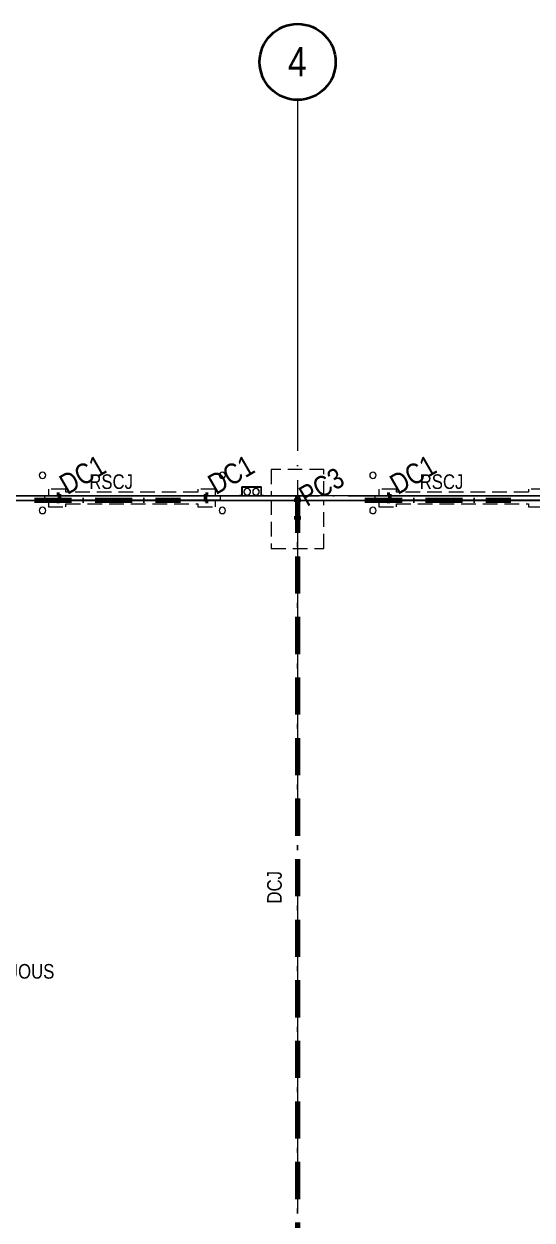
# Model space of a CAD drawing. Header units: millimetres. Extents: x 1606 to 178479, y -4237 to 231581.
# Drawn here: x 62285 to 79664, y 190690 to 231581 of the extents above; entities that cross this region are included whole.
import ezdxf

# ---------------------------------------------------------------- set-up
doc = ezdxf.new("R2010")
doc.units = ezdxf.units.MM
for name, pattern in [('_SGE_Grid Line', [13000, 12000, -500, 0, -500]), ('_SGE_Hidden', [740, 500, -240]), ('Dash Dot', [2070, 1270, -400, 0, -400])]:
    doc.linetypes.add(name, pattern=pattern)
for name, color, linetype, lineweight in [('0-1', 7, 'Continuous', 5), ('A-COLS-1', 9, 'Continuous', 9), ('A-COLS-2', 52, 'Continuous', 9), ('A-DETL-2', 90, 'Dash Dot', 70), ('A-GENM-1', 9, 'Continuous', 9), ('A-WALL-1', 253, 'Continuous', 18), ('A-WALL-2', 9, 'Continuous', 9), ('A-WALL-3', 113, 'Continuous', 20), ('G-ANNO-TEXT-1', 7, 'Continuous', 25), ('P-SANR-FIXT-1', 9, 'Continuous', 9), ('S-BEAM-1', 7, '_SGE_Hidden', 18), ('S-COLS', 52, 'Continuous', 18), ('S-COLS-IDEN-1', 171, 'Continuous', 35), ('S-COLS-SYMB', 171, 'Continuous', 50), ('S-FNDN-1', 32, '_SGE_Hidden', 18), ('S-GRID-1', 1, '_SGE_Grid Line', 13), ('S-GRID-IDEN', 1, 'Continuous', 35), ('S-GRID-IDEN-1', 1, 'Continuous', 50)]:
    doc.layers.add(name, color=color, linetype=linetype, lineweight=lineweight)
doc.styles.add('Arial Narrow_2', font='ARIALN.TTF', dxfattribs={"height": 1000})
doc.styles.add('Arial Narrow_3', font='ARIALN.TTF', dxfattribs={"height": 500})
doc.styles.add('Arial Narrow_4', font='ARIALN.TTF', dxfattribs={"height": 700})

# ---------------------------------------------------------------- blocks, each defined once
blk = doc.blocks.new('WYA_CO_BOLLARD1 - 220ø x 1200h 2-7811160-WAREHOUSE SLAB PLAN')
at = {"layer": 'A-COLS-2'}
for start, end in [(360, 180), (0, 180), (180, 360), (180, 360)]:
    blk.add_arc((0, 0), 110, start, end, dxfattribs=at)
blk = doc.blocks.new('WYA_RO_Double Downpipe Guard_Square _ Circular_Adj Depth - 225 SQ-9159859-WAREHOUSE SLAB PLAN')
at = {"layer": 'P-SANR-FIXT-1'}
for p, q in [((-331, 6), (-411, 6)), ((-411, 6), (-411, 0)), ((-411, 0), (-411, 6)), ((-411, 6), (-331, 6)), ((331, 306), (-331, 306)), ((-331, 306), (-331, 6)), ((-331, 6), (-331, 306)), ((-331, 306), (331, 306)), ((-325, 0), (-325, 300)), ((-325, 300), (325, 300)), ((325, 300), (-325, 300)), ((-325, 300), (-325, 0)), ((325, 300), (325, 0)), ((325, 0), (325, 300)), ((331, 6), (331, 306)), ((331, 306), (331, 6)), ((411, 6), (331, 6)), ((331, 6), (411, 6)), ((411, 0), (411, 6)), ((411, 6), (411, 0)), ((-411, 0), (-325, 0)), ((-325, 0), (-411, 0)), ((325, 0), (411, 0)), ((411, 0), (325, 0))]:
    blk.add_line(p, q, dxfattribs=at)
blk = doc.blocks.new('WAREHOUSE MASS - WAREHOUSE MASS-9325044-WAREHOUSE SLAB PLAN')
at = {"layer": 'A-GENM-1'}
for p, q in [((114498, 59033), (18810, 59033)), ((22085, 59033), (114498, 59033))]:
    blk.add_line(p, q, dxfattribs=at)
blk = doc.blocks.new('23068_Challenger Spec EF_Central_v23_rvt-1-WAREHOUSE SLAB PLAN')
at = {"layer": 'A-GENM-1'}
for centre, radius, start, end in [((60220, 215588), 112, 90, 270), ((60220, 215588), 112, 163.318, 196.682), ((60220, 215588), 112, 158.0128, 161.2491), ((60220, 215588), 112, 198.7509, 201.9872), ((60220, 215588), 113, 146.5502, 158.0128), ((60220, 215588), 112, 201.9872, 213.4498), ((60220, 215588), 112, 140.4198, 146.5502), ((60220, 215588), 113, 213.4498, 219.5802), ((60220, 215588), 113, 129.5802, 140.4198), ((60220, 215588), 113, 219.5802, 230.4198), ((60220, 215588), 113, 123.4498, 129.5802), ((60220, 215588), 112, 230.4198, 236.5502), ((60220, 215588), 112, 111.9872, 123.4498), ((60220, 215588), 112, 109.3015, 111.9872), ((60220, 215588), 112, 107.2326, 108.7509), ((60220, 215588), 113, 90, 106.682), ((60220, 215588), 112, 270, 90), ((60220, 215588), 112, 73.318, 90), ((60220, 215588), 112, 68.0128, 70.6985), ((60220, 215588), 113, 56.5502, 68.0128), ((60220, 215588), 112, 50.4198, 56.5502), ((60220, 215588), 113, 303.4498, 309.5802), ((60220, 215588), 112, 39.5802, 50.4198), ((60220, 215588), 112, 309.5802, 320.4198), ((60220, 215588), 113, 33.4498, 39.5802), ((60220, 215588), 113, 320.4198, 326.5502), ((60220, 215588), 112, 21.9872, 33.4498), ((60220, 215588), 113, 326.5502, 338.0128), ((60220, 215588), 113, 17.2326, 21.9872), ((60220, 215588), 113, 338.0128, 340.6985), ((60220, 215588), 112, 343.318, 16.682), ((60520, 215588), 112, 90, 270), ((60520, 215588), 113, 163.318, 196.682), ((60520, 215588), 113, 158.0128, 161.2491), ((60520, 215588), 113, 198.7509, 201.9872), ((60520, 215588), 113, 146.5502, 158.0128), ((60520, 215588), 112, 201.9872, 213.4498), ((60520, 215588), 112, 140.4198, 146.5502), ((60520, 215588), 112, 213.4498, 219.5802), ((60520, 215588), 113, 129.5802, 140.4198), ((60520, 215588), 112, 219.5802, 230.4198), ((60520, 215588), 113, 123.4498, 129.5802), ((60520, 215588), 112, 230.4198, 236.5502), ((60520, 215588), 112, 111.9872, 123.4498), ((60520, 215588), 113, 109.3015, 111.9872), ((60520, 215588), 112, 107.2326, 108.7509), ((60520, 215588), 112, 90, 106.682), ((60520, 215588), 112, 270, 90), ((60520, 215588), 112, 73.318, 90), ((60520, 215588), 112, 68.0128, 70.6985), ((60520, 215588), 113, 56.5502, 68.0128), ((60520, 215588), 113, 50.4198, 56.5502), ((60520, 215588), 112, 303.4498, 309.5802), ((60520, 215588), 112, 39.5802, 50.4198), ((60520, 215588), 112, 309.5802, 320.4198), ((60520, 215588), 113, 33.4498, 39.5802), ((60520, 215588), 113, 320.4198, 326.5502), ((60520, 215588), 113, 21.9872, 33.4498), ((60520, 215588), 113, 326.5502, 338.0128), ((60520, 215588), 113, 17.2326, 21.9872), ((60520, 215588), 113, 338.0128, 340.6985), ((60520, 215588), 113, 343.318, 16.682), ((60220, 215588), 113, 236.5502, 248.0128), ((60220, 215588), 112, 248.0128, 250.6985), ((60220, 215588), 112, 253.318, 270), ((60220, 215588), 113, 270, 286.682), ((60220, 215588), 112, 287.2326, 291.9872), ((60220, 215588), 112, 291.9872, 303.4498), ((60520, 215588), 112, 236.5502, 248.0128), ((60520, 215588), 112, 248.0128, 250.6985), ((60520, 215588), 112, 253.318, 270), ((60520, 215588), 113, 270, 286.682), ((60520, 215588), 112, 287.2326, 291.9872), ((60520, 215588), 113, 291.9872, 303.4498)]:
    blk.add_arc(centre, radius, start, end, dxfattribs=at)
at = {"layer": 'A-WALL-1'}
for p, q in [((47995, 215300), (53295, 215300)), ((53295, 215450), (49481, 215450)), ((53295, 215300), (53295, 215450)), ((59959, 215450), (59295, 215450)), ((59295, 215450), (59295, 215300)), ((59295, 215300), (64595, 215300)), ((60045, 215450), (59959, 215450)), ((60695, 215450), (60045, 215450)), ((60781, 215450), (60695, 215450)), ((64595, 215450), (60781, 215450)), ((64595, 215300), (64595, 215450))]:
    blk.add_line(p, q, dxfattribs=at)
at = {"layer": 'A-WALL-2'}
for p, q in [((47995, 215300), (53295, 215300)), ((53295, 215450), (49481, 215450)), ((53295, 215300), (53295, 215450)), ((59295, 215450), (53295, 215450)), ((53295, 215450), (59295, 215450)), ((59295, 215300), (53295, 215300)), ((53295, 215300), (59295, 215300)), ((59295, 215450), (59295, 215300)), ((59959, 215450), (59295, 215450)), ((59295, 215300), (64595, 215300)), ((60045, 215450), (59959, 215450)), ((60695, 215450), (60045, 215450)), ((60781, 215450), (60695, 215450)), ((64595, 215450), (60781, 215450)), ((64595, 215300), (64595, 215450)), ((70595, 215450), (64595, 215450)), ((64595, 215450), (70595, 215450)), ((70595, 215300), (64595, 215300)), ((64595, 215300), (70595, 215300))]:
    blk.add_line(p, q, dxfattribs=at)
at = {"layer": 'A-COLS-1'}
for p in [(53220, 216150), (59370, 216150), (64520, 216150), (53220, 214950), (59370, 214950), (64520, 214950)]:
    blk.add_blockref('WYA_CO_BOLLARD1 - 220ø x 1200h 2-7811160-WAREHOUSE SLAB PLAN', p, dxfattribs=at)
at = {"layer": 'A-GENM-1'}
blk.add_blockref('WAREHOUSE MASS - WAREHOUSE MASS-9325044-WAREHOUSE SLAB PLAN', (11225, 156252), dxfattribs=at)
at = {"layer": 'P-SANR-FIXT-1'}
blk.add_blockref('WYA_RO_Double Downpipe Guard_Square _ Circular_Adj Depth - 225 SQ-9159859-WAREHOUSE SLAB PLAN', (60370, 215450), dxfattribs=at)
blk = doc.blocks.new('SGE_SCL-Column-Steel-UB - PC3 - 610UB101-2214230-WAREHOUSE SLAB PLAN')
at = {"layer": 'S-COLS-SYMB'}
for p, q in [((114, 301), (-114, 301)), ((0, -301), (0, 301)), ((-114, -301), (114, -301))]:
    blk.add_line(p, q, dxfattribs=at)
blk = doc.blocks.new('SGE Footing-Rectangular - F1-1519135-WAREHOUSE SLAB PLAN')
at = {"layer": 'S-FNDN-1'}
for p, q in [((900, 1350), (-900, 1350)), ((-900, 1350), (-900, -303.5)), ((900, -303.5), (900, 1350)), ((-900, -453.5), (-900, -1350)), ((900, -1350), (900, -453.5)), ((-900, -1350), (900, -1350))]:
    blk.add_line(p, q, dxfattribs=at)
blk = doc.blocks.new('SGE Door Column - DC1 - 250 PFC _ 50 x 5_0 EA-2238460-WAREHOUSE SLAB PLAN')
at = {"layer": 'S-COLS-SYMB'}
for p, q in [((0, 250), (90, 250)), ((0, 0), (0, 250)), ((0, 0), (90, 0))]:
    blk.add_line(p, q, dxfattribs=at)
blk = doc.blocks.new('SGE Door Column - DC1 - 250 PFC _ 50 x 5_0 EA-2238451-WAREHOUSE SLAB PLAN')
at = {"layer": 'S-COLS-SYMB'}
for p, q in [((0, 0), (90, 0)), ((0, 0), (0, -250)), ((0, -250), (90, -250))]:
    blk.add_line(p, q, dxfattribs=at)
blk = doc.blocks.new('Grid - 1_Project Grid-1992125-WAREHOUSE SLAB PLAN')
at = {"layer": 'S-GRID-IDEN'}
blk.add_circle((0, 0), 6.5, dxfattribs=at)

msp = doc.modelspace()

# ---------------------------------------------------------------- linework, layer by layer
at = {"layer": 'A-DETL-2'}
for p, q in [((62645.7, 215300.1), (67635.7, 215300.1)), ((71646, 215450.1), (71646, 163000.1)), ((73945.7, 215300.1), (78935.7, 215300.1))]:
    msp.add_line(p, q, dxfattribs=at)
at = {"layer": 'A-WALL-3'}
for p, q in [((63501, 215450.1), (57191, 215450.1)), ((57191, 215300.1), (63501, 215300.1)), ((63501, 215300.1), (63501, 215450.1)), ((74801, 215450.1), (68491, 215450.1)), ((68491, 215450.1), (68491, 215300.1)), ((68491, 215300.1), (74801, 215300.1)), ((74801, 215300.1), (74801, 215450.1))]:
    msp.add_line(p, q, dxfattribs=at)
at = {"layer": 'S-BEAM-1'}
for p, q in [((68236.2, 215575.1), (63721, 215575.1)), ((79536.2, 215575.1), (75021, 215575.1)), ((63721, 215175.1), (68236.2, 215175.1)), ((75021, 215175.1), (79536.2, 215175.1))]:
    msp.add_line(p, q, dxfattribs=at)
at = {"layer": 'S-FNDN-1'}
for p, q in [((63721, 215675.1), (63121, 215675.1)), ((63121, 215675.1), (63121, 215450.1)), ((63721, 215575.1), (63721, 215675.1)), ((68836.2, 215675.1), (68236.2, 215675.1)), ((68236.2, 215675.1), (68236.2, 215575.1)), ((68836.2, 215450.1), (68836.2, 215675.1)), ((75021, 215675.1), (74421, 215675.1)), ((74421, 215675.1), (74421, 215450.1)), ((75021, 215575.1), (75021, 215675.1)), ((80136.2, 215675.1), (79536.2, 215675.1)), ((79536.2, 215675.1), (79536.2, 215575.1)), ((63121, 215300.1), (63121, 215075.1)), ((63721, 215075.1), (63721, 215175.1)), ((68236.2, 215175.1), (68236.2, 215075.1)), ((68836.2, 215075.1), (68836.2, 215300.1)), ((74421, 215300.1), (74421, 215075.1)), ((75021, 215075.1), (75021, 215175.1)), ((79536.2, 215175.1), (79536.2, 215075.1)), ((63121, 215075.1), (63721, 215075.1)), ((68236.2, 215075.1), (68836.2, 215075.1)), ((74421, 215075.1), (75021, 215075.1)), ((79536.2, 215075.1), (80136.2, 215075.1))]:
    msp.add_line(p, q, dxfattribs=at)
at = {"layer": 'S-GRID-1'}
for p, q in [((71646, 228981.4), (71646, 152677.4)), ((34376.1, 215450.1), (160058.5, 215450.1))]:
    msp.add_line(p, q, dxfattribs=at)

# ---------------------------------------------------------------- block references
at = {"layer": '0-1'}
msp.add_blockref('23068_Challenger Spec EF_Central_v23_rvt-1-WAREHOUSE SLAB PLAN', (9700.7, 0), dxfattribs=at)
at = {"layer": 'S-COLS', "rotation": 180}
for name, p in [('SGE Door Column - DC1 - 250 PFC _ 50 x 5_0 EA-2238460-WAREHOUSE SLAB PLAN', (63501, 215500.1)), ('SGE Door Column - DC1 - 250 PFC _ 50 x 5_0 EA-2238460-WAREHOUSE SLAB PLAN', (74801, 215500.1)), ('SGE_SCL-Column-Steel-UB - PC3 - 610UB101-2214230-WAREHOUSE SLAB PLAN', (71646, 214996.6))]:
    msp.add_blockref(name, p, dxfattribs=at)
at = {"layer": 'S-COLS'}
msp.add_blockref('SGE Door Column - DC1 - 250 PFC _ 50 x 5_0 EA-2238451-WAREHOUSE SLAB PLAN', (68491, 215500.1), dxfattribs=at)
at = {"layer": 'S-FNDN-1', "rotation": 180}
msp.add_blockref('SGE Footing-Rectangular - F1-1519135-WAREHOUSE SLAB PLAN', (71646, 214996.6), dxfattribs=at)
at = {"layer": 'S-GRID-IDEN', "xscale": 199.9999999999999, "yscale": 199.9999999999999, "zscale": 199.9999999999999, "rotation": 180}
msp.add_blockref('Grid - 1_Project Grid-1992125-WAREHOUSE SLAB PLAN', (71646, 230281.4), dxfattribs=at)

# ---------------------------------------------------------------- texts
at = {"layer": 'G-ANNO-TEXT-1', "char_height": 500, "attachment_point": 1, "style": 'Arial Narrow_3'}
for s, insert, width in [('RSCJ', (64519.4, 216183.3), 1811.814), ('RSCJ', (75819.4, 216183.3), 1811.814), ('WHERE SLAB JOINT IS NOT CONTINUOUS ', (51680.2, 199443.3), 14334.173)]:
    msp.add_mtext(s, dxfattribs=dict(at, insert=insert, width=width))
at = {"layer": 'G-ANNO-TEXT-1', "insert": (70602.4, 201510.2), "char_height": 500, "width": 1346.835, "attachment_point": 1, "rotation": 90, "style": 'Arial Narrow_3'}
msp.add_mtext('DCJ', dxfattribs=at)
at = {"layer": 'S-COLS-IDEN-1', "char_height": 700, "attachment_point": 1, "rotation": 30, "style": 'Arial Narrow_4'}
for s, insert, width in [('DC1', (63419.5, 216076), 1956.117), ('DC1', (68499.5, 216076), 1956.117), ('DC1', (74719.5, 216076), 1956.117), ('PC3', (71609.5, 215672.5), 1908.016)]:
    msp.add_mtext(s, dxfattribs=dict(at, insert=insert, width=width))
at = {"layer": 'S-GRID-IDEN-1', "insert": (71315.2, 230790.1), "char_height": 1000, "width": 785.654, "attachment_point": 1, "style": 'Arial Narrow_2'}
msp.add_mtext('4', dxfattribs=at)

doc.saveas('drawing.dxf')
